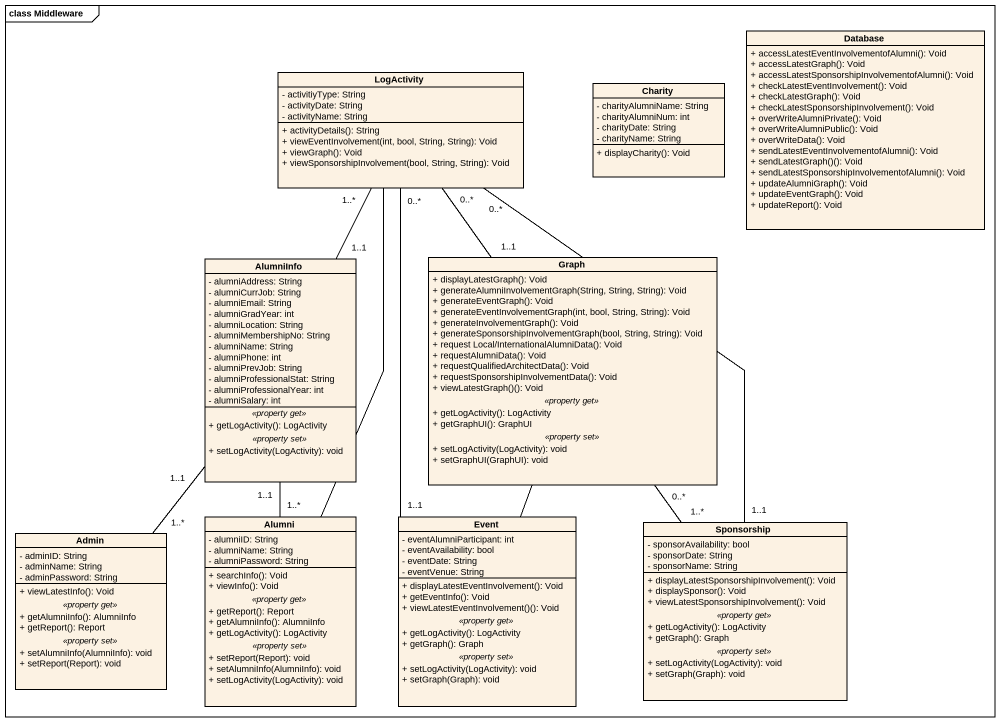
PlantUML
@startuml
mainframe class Middleware
hide circle
hide empty members
skinparam classAttributeIconSize 0
class "Database" as Database_ {
  + accessLatestEventInvolvementofAlumni(): Void
  + accessLatestGraph(): Void
  + accessLatestSponsorshipInvolvementofAlumni(): Void
  + checkLatestEventInvolvement(): Void
  + checkLatestGraph(): Void
  + checkLatestSponsorshipInvolvement(): Void
  + overWriteAlumniPrivate(): Void
  + overWriteAlumniPublic(): Void
  + overWriteData(): Void
  + sendLatestEventInvolvementofAlumni(): Void
  + sendLatestGraph()(): Void
  + sendLatestSponsorshipInvolvementofAlumni(): Void
  + updateAlumniGraph(): Void
  + updateEventGraph(): Void
  + updateReport(): Void
}
class LogActivity {
  - activitiyType: String
  - activityDate: String
  - activityName: String
  + activityDetails(): String
  + viewEventInvolvement(int, bool, String, String): Void
  + viewGraph(): Void
  + viewSponsorshipInvolvement(bool, String, String): Void
}
class Charity {
  - charityAlumniName: String
  - charityAlumniNum: int
  - charityDate: String
  - charityName: String
  + displayCharity(): Void
}
class AlumniInfo {
  - alumniAddress: String
  - alumniCurrJob: String
  - alumniEmail: String
  - alumniGradYear: int
  - alumniLocation: String
  - alumniMembershipNo: String
  - alumniName: String
  - alumniPhone: int
  - alumniPrevJob: String
  - alumniProfessionalStat: String
  - alumniProfessionalYear: int
  - alumniSalary: int
  .. <<property get>> ..
  + getLogActivity(): LogActivity
  .. <<property set>> ..
  + setLogActivity(LogActivity): void
}
class Graph {
  + displayLatestGraph(): Void
  + generateAlumniInvolvementGraph(String, String, String): Void
  + generateEventGraph(): Void
  + generateEventInvolvementGraph(int, bool, String, String): Void
  + generateInvolvementGraph(): Void
  + generateSponsorshipInvolvementGraph(bool, String, String): Void
  + request Local/InternationalAlumniData(): Void
  + requestAlumniData(): Void
  + requestQualifiedArchitectData(): Void
  + requestSponsorshipInvolvementData(): Void
  + viewLatestGraph()(): Void
  .. <<property get>> ..
  + getLogActivity(): LogActivity
  + getGraphUI(): GraphUI
  .. <<property set>> ..
  + setLogActivity(LogActivity): void
  + setGraphUI(GraphUI): void
}
class Alumni {
  - alumniID: String
  - alumniName: String
  - alumniPassword: String
  --
  + searchInfo(): Void
  + viewInfo(): Void
  .. <<property get>> ..
  + getReport(): Report
  + getAlumniInfo(): AlumniInfo
  + getLogActivity(): LogActivity
  .. <<property set>> ..
  + setReport(Report): void
  + setAlumniInfo(AlumniInfo): void
  + setLogActivity(LogActivity): void
}
class Event {
  - eventAlumniParticipant: int
  - eventAvailability: bool
  - eventDate: String
  - eventVenue: String
  --
  + displayLatestEventInvolvement(): Void
  + getEventInfo(): Void
  + viewLatestEventInvolvement()(): Void
  .. <<property get>> ..
  + getLogActivity(): LogActivity
  + getGraph(): Graph
  .. <<property set>> ..
  + setLogActivity(LogActivity): void
  + setGraph(Graph): void
}
class Sponsorship {
  - sponsorAvailability: bool
  - sponsorDate: String
  - sponsorName: String
  --
  + displayLatestSponsorshipInvolvement(): Void
  + displaySponsor(): Void
  + viewLatestSponsorshipInvolvement(): Void
  .. <<property get>> ..
  + getLogActivity(): LogActivity
  + getGraph(): Graph
  .. <<property set>> ..
  + setLogActivity(LogActivity): void
  + setGraph(Graph): void
}
class Admin {
  - adminID: String
  - adminName: String
  - adminPassword: String
  --
  + viewLatestInfo(): Void
  .. <<property get>> ..
  + getAlumniInfo(): AlumniInfo
  + getReport(): Report
  .. <<property set>> ..
  + setAlumniInfo(AlumniInfo): void
  + setReport(Report): void
}
AlumniInfo "1..1" -up- "1..*" LogActivity
Graph "1..1" -up- "0..*" LogActivity
Alumni -up- LogActivity
Alumni "1..*" -up- "1..1" AlumniInfo
Event "1..1" -up- "0..*" LogActivity
Event -up- Graph
Sponsorship "1..1" -up- "0..*" LogActivity
Sponsorship "1..*" -up- "0..*" Graph
Admin "1..*" -up- "1..1" AlumniInfo
@enduml
